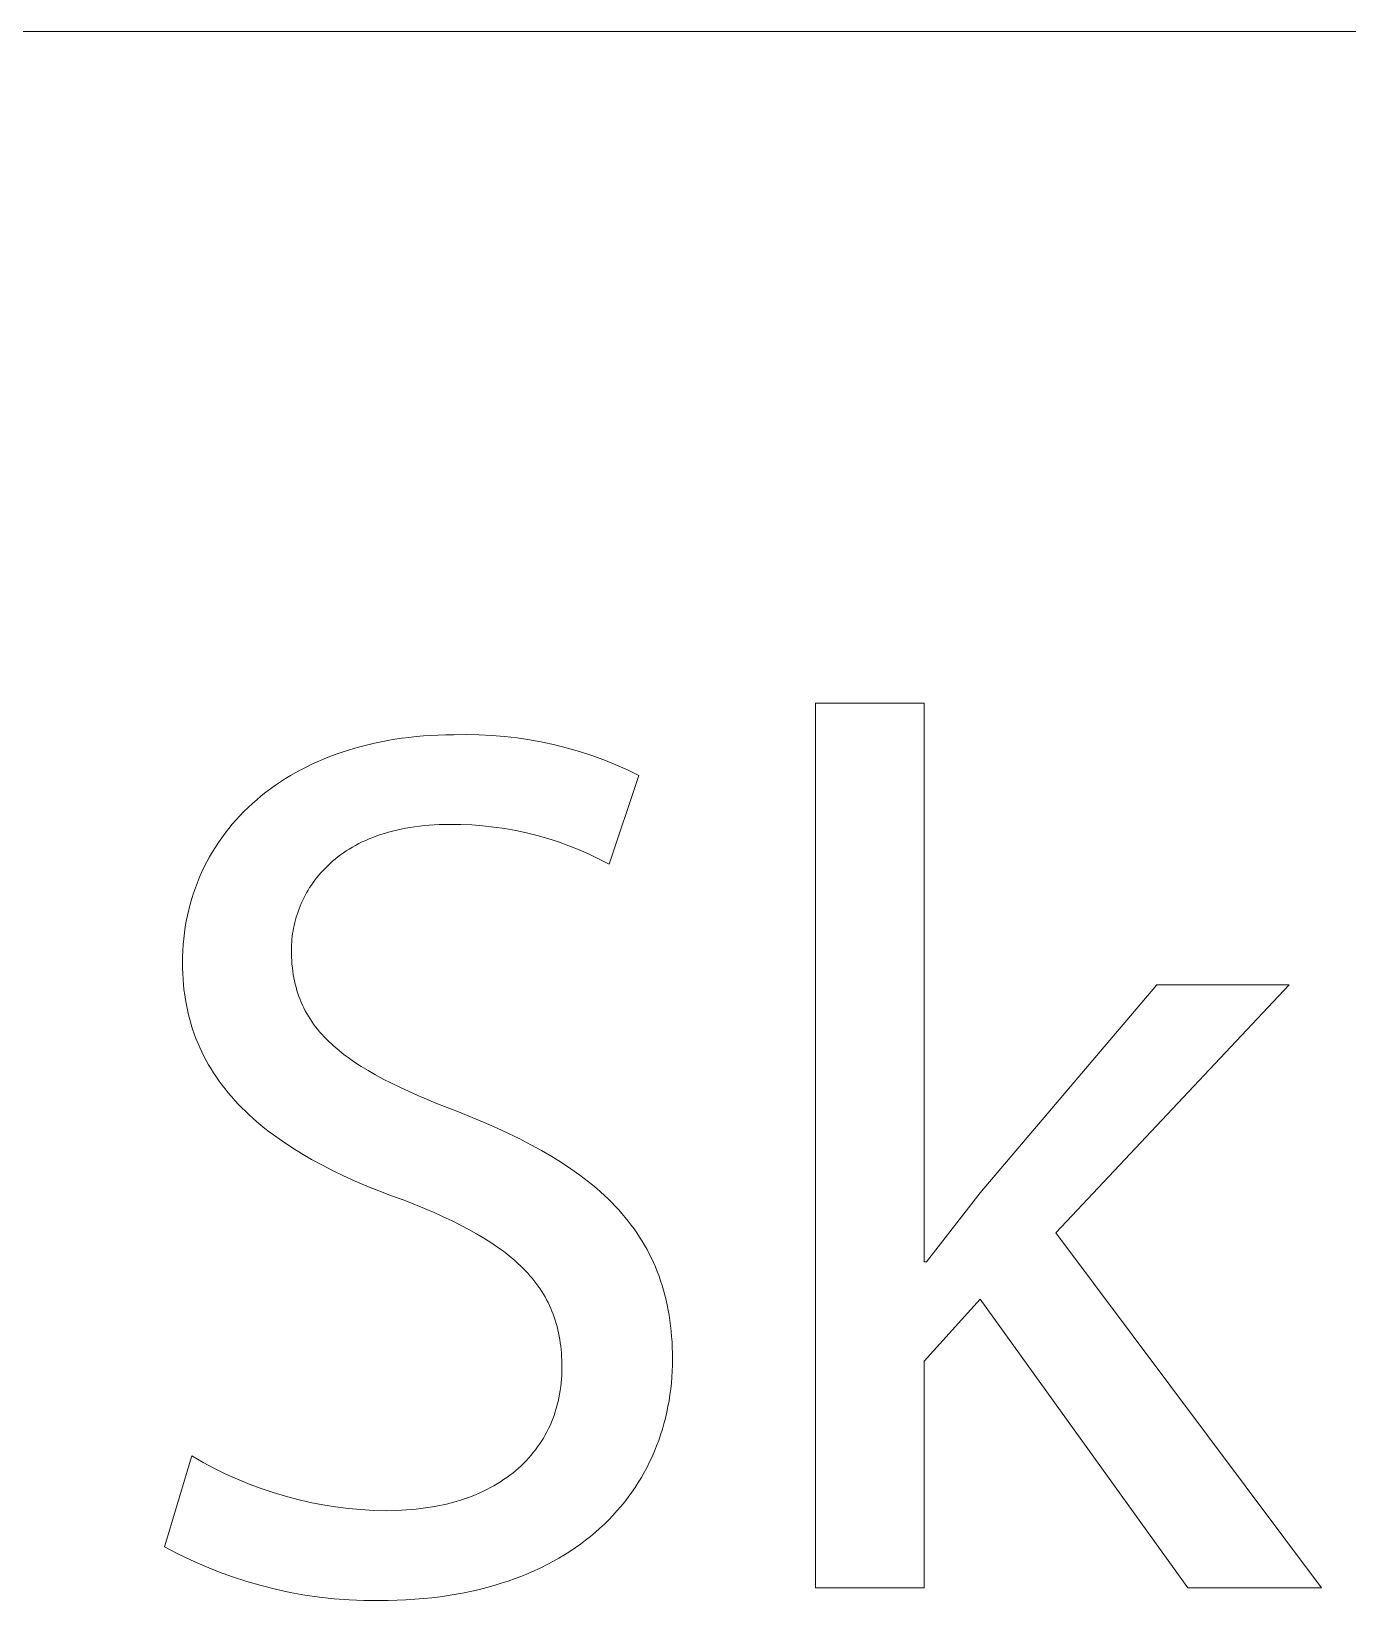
# Model space of a CAD drawing. Header units: millimetres. Extents: x 0 to 3480, y 0 to 2432.
# Drawn here: x 3190.74 to 3227.57, y 150.67 to 194.56 of the extents above; entities that cross this region are included whole.
import ezdxf

# ---------------------------------------------------------------- set-up
doc = ezdxf.new("R2010")
doc.units = ezdxf.units.MM
doc.header["$MEASUREMENT"] = 0
doc.layers.add('Domyślny', color=7, linetype='Continuous', true_color=0x000000)

msp = doc.modelspace()

# ---------------------------------------------------------------- linework, layer by layer
at = {"layer": 'Domyślny', "color": 18, "lineweight": 15, "true_color": 0x000000}
for p, q in [((2165.118, 194.556), (3480.374, 194.556)), ((3212.682, 151.029), (3212.682, 175.772)), ((3212.682, 175.772), (3215.719, 175.772)), ((3215.719, 175.772), (3215.719, 160.15)), ((3200.338, 174.651), (3200.526, 174.69)), ((3200.526, 174.69), (3200.717, 174.726)), ((3200.717, 174.726), (3200.91, 174.759)), ((3200.91, 174.759), (3201.107, 174.787)), ((3201.107, 174.787), (3201.305, 174.812)), ((3201.305, 174.812), (3201.506, 174.833)), ((3201.506, 174.833), (3201.71, 174.851)), ((3201.71, 174.851), (3201.915, 174.865)), ((3201.915, 174.865), (3202.124, 174.874)), ((3202.124, 174.874), (3202.334, 174.88)), ((3202.334, 174.88), (3202.547, 174.882)), ((3202.547, 174.882), (3202.905, 174.889)), ((3202.905, 174.889), (3203.263, 174.883)), ((3203.263, 174.883), (3203.621, 174.866)), ((3203.621, 174.866), (3203.978, 174.837)), ((3203.978, 174.837), (3204.333, 174.796)), ((3204.333, 174.796), (3204.687, 174.743)), ((3204.687, 174.743), (3205.04, 174.678)), ((3205.04, 174.678), (3205.389, 174.602)), ((3198.929, 174.211), (3199.095, 174.278)), ((3199.095, 174.278), (3199.264, 174.341)), ((3199.264, 174.341), (3199.436, 174.401)), ((3199.436, 174.401), (3199.611, 174.458)), ((3199.611, 174.458), (3199.789, 174.511)), ((3199.789, 174.511), (3199.969, 174.561)), ((3199.969, 174.561), (3200.152, 174.608)), ((3200.152, 174.608), (3200.338, 174.651)), ((3205.389, 174.602), (3205.736, 174.513)), ((3205.736, 174.513), (3206.08, 174.414)), ((3206.08, 174.414), (3206.421, 174.303)), ((3206.421, 174.303), (3206.757, 174.18)), ((3197.994, 173.746), (3198.142, 173.831)), ((3198.142, 173.831), (3198.294, 173.913)), ((3198.294, 173.913), (3198.448, 173.992)), ((3198.448, 173.992), (3198.605, 174.069)), ((3198.605, 174.069), (3198.766, 174.141)), ((3198.766, 174.141), (3198.929, 174.211)), ((3206.757, 174.18), (3207.089, 174.047)), ((3207.089, 174.047), (3207.417, 173.902)), ((3207.417, 173.902), (3207.739, 173.746)), ((3197.3, 173.276), (3197.432, 173.376)), ((3197.432, 173.376), (3197.568, 173.472)), ((3197.568, 173.472), (3197.707, 173.566)), ((3197.707, 173.566), (3197.849, 173.658)), ((3197.849, 173.658), (3197.994, 173.746)), ((3207.739, 173.746), (3206.905, 171.266)), ((3196.803, 172.85), (3196.923, 172.961)), ((3196.923, 172.961), (3197.045, 173.068)), ((3197.045, 173.068), (3197.171, 173.174)), ((3197.171, 173.174), (3197.3, 173.276)), ((3196.362, 172.383), (3196.467, 172.503)), ((3196.467, 172.503), (3196.576, 172.622)), ((3196.576, 172.622), (3196.688, 172.737)), ((3196.688, 172.737), (3196.803, 172.85)), ((3196.067, 172.006), (3196.162, 172.134)), ((3196.162, 172.134), (3196.26, 172.26)), ((3196.26, 172.26), (3196.362, 172.383)), ((3200.402, 172.055), (3200.297, 172.016)), ((3200.509, 172.092), (3200.402, 172.055)), ((3200.619, 172.128), (3200.509, 172.092)), ((3200.731, 172.161), (3200.619, 172.128)), ((3200.846, 172.192), (3200.731, 172.161)), ((3200.964, 172.221), (3200.846, 172.192)), ((3201.085, 172.247), (3200.964, 172.221)), ((3201.208, 172.272), (3201.085, 172.247)), ((3201.334, 172.294), (3201.208, 172.272)), ((3201.463, 172.313), (3201.334, 172.294)), ((3201.595, 172.33), (3201.463, 172.313)), ((3201.729, 172.345), (3201.595, 172.33)), ((3201.866, 172.357), (3201.729, 172.345)), ((3202.006, 172.367), (3201.866, 172.357)), ((3202.149, 172.373), (3202.006, 172.367)), ((3202.294, 172.377), (3202.149, 172.373)), ((3202.443, 172.379), (3202.294, 172.377)), ((3202.753, 172.376), (3202.443, 172.379)), ((3203.062, 172.363), (3202.753, 172.376)), ((3203.371, 172.339), (3203.062, 172.363)), ((3203.679, 172.305), (3203.371, 172.339)), ((3203.986, 172.261), (3203.679, 172.305)), ((3204.291, 172.206), (3203.986, 172.261)), ((3204.594, 172.142), (3204.291, 172.206)), ((3204.894, 172.067), (3204.594, 172.142)), ((3205.192, 171.982), (3204.894, 172.067)), ((3195.726, 171.472), (3195.806, 171.609)), ((3195.806, 171.609), (3195.889, 171.744)), ((3195.889, 171.744), (3195.976, 171.876)), ((3195.976, 171.876), (3196.067, 172.006)), ((3199.552, 171.636), (3199.47, 171.581)), ((3199.636, 171.689), (3199.552, 171.636)), ((3199.723, 171.741), (3199.636, 171.689)), ((3199.812, 171.791), (3199.723, 171.741)), ((3199.904, 171.84), (3199.812, 171.791)), ((3199.999, 171.887), (3199.904, 171.84)), ((3200.096, 171.931), (3199.999, 171.887)), ((3200.195, 171.975), (3200.096, 171.931)), ((3200.297, 172.016), (3200.195, 171.975)), ((3205.487, 171.887), (3205.192, 171.982)), ((3205.779, 171.782), (3205.487, 171.887)), ((3206.067, 171.667), (3205.779, 171.782)), ((3206.351, 171.543), (3206.067, 171.667)), ((3195.51, 171.049), (3195.578, 171.192)), ((3195.578, 171.192), (3195.65, 171.333)), ((3195.65, 171.333), (3195.726, 171.472)), ((3198.965, 171.159), (3198.902, 171.093)), ((3199.03, 171.223), (3198.965, 171.159)), ((3199.097, 171.286), (3199.03, 171.223)), ((3199.167, 171.348), (3199.097, 171.286)), ((3199.239, 171.408), (3199.167, 171.348)), ((3199.314, 171.467), (3199.239, 171.408)), ((3199.391, 171.525), (3199.314, 171.467)), ((3199.47, 171.581), (3199.391, 171.525)), ((3206.63, 171.409), (3206.351, 171.543)), ((3206.905, 171.266), (3206.63, 171.409)), ((3195.328, 170.607), (3195.385, 170.756)), ((3195.385, 170.756), (3195.445, 170.904)), ((3195.445, 170.904), (3195.51, 171.049)), ((3198.622, 170.752), (3198.573, 170.681)), ((3198.674, 170.822), (3198.622, 170.752)), ((3198.727, 170.891), (3198.674, 170.822)), ((3198.783, 170.96), (3198.727, 170.891)), ((3198.841, 171.027), (3198.783, 170.96)), ((3198.902, 171.093), (3198.841, 171.027)), ((3195.183, 170.148), (3195.227, 170.303)), ((3195.227, 170.303), (3195.276, 170.456)), ((3195.276, 170.456), (3195.328, 170.607)), ((3198.36, 170.316), (3198.324, 170.241)), ((3198.398, 170.39), (3198.36, 170.316)), ((3198.439, 170.464), (3198.398, 170.39)), ((3198.481, 170.537), (3198.439, 170.464)), ((3198.526, 170.61), (3198.481, 170.537)), ((3198.573, 170.681), (3198.526, 170.61)), ((3195.074, 169.673), (3195.106, 169.833)), ((3195.106, 169.833), (3195.142, 169.992)), ((3195.142, 169.992), (3195.183, 170.148)), ((3198.174, 169.862), (3198.15, 169.785)), ((3198.2, 169.938), (3198.174, 169.862)), ((3198.228, 170.015), (3198.2, 169.938)), ((3198.258, 170.091), (3198.228, 170.015)), ((3198.29, 170.166), (3198.258, 170.091)), ((3198.324, 170.241), (3198.29, 170.166)), ((3195.022, 169.348), (3195.046, 169.511)), ((3195.046, 169.511), (3195.074, 169.673)), ((3198.061, 169.4), (3198.049, 169.323)), ((3198.075, 169.477), (3198.061, 169.4)), ((3198.091, 169.554), (3198.075, 169.477)), ((3198.108, 169.631), (3198.091, 169.554)), ((3198.128, 169.708), (3198.108, 169.631)), ((3198.15, 169.785), (3198.128, 169.708)), ((3194.976, 168.848), (3194.987, 169.017)), ((3194.987, 169.017), (3195.003, 169.183)), ((3195.003, 169.183), (3195.022, 169.348)), ((3198.019, 169.018), (3198.017, 168.942)), ((3198.024, 169.094), (3198.019, 169.018)), ((3198.03, 169.17), (3198.024, 169.094)), ((3198.038, 169.247), (3198.03, 169.17)), ((3198.049, 169.323), (3198.038, 169.247)), ((3194.968, 168.508), (3194.97, 168.679)), ((3194.97, 168.679), (3194.976, 168.848)), ((3198.017, 168.942), (3198.016, 168.867)), ((3198.016, 168.867), (3198.017, 168.765)), ((3198.017, 168.765), (3198.02, 168.664)), ((3198.02, 168.664), (3198.025, 168.565)), ((3198.025, 168.565), (3198.032, 168.467)), ((3194.969, 168.354), (3194.968, 168.508)), ((3194.974, 168.202), (3194.969, 168.354)), ((3194.983, 168.052), (3194.974, 168.202)), ((3198.032, 168.467), (3198.042, 168.371)), ((3198.042, 168.371), (3198.054, 168.276)), ((3198.054, 168.276), (3198.067, 168.183)), ((3198.067, 168.183), (3198.083, 168.091)), ((3198.083, 168.091), (3198.101, 168.001)), ((3194.995, 167.904), (3194.983, 168.052)), ((3195.01, 167.758), (3194.995, 167.904)), ((3195.029, 167.613), (3195.01, 167.758)), ((3198.101, 168.001), (3198.122, 167.912)), ((3198.122, 167.912), (3198.144, 167.824)), ((3198.144, 167.824), (3198.169, 167.738)), ((3198.169, 167.738), (3198.195, 167.653)), ((3198.195, 167.653), (3198.224, 167.569)), ((3217.283, 162.073), (3222.232, 167.891)), ((3225.929, 167.891), (3219.404, 160.961)), ((3222.232, 167.891), (3225.929, 167.891)), ((3195.051, 167.471), (3195.029, 167.613)), ((3195.076, 167.33), (3195.051, 167.471)), ((3195.105, 167.191), (3195.076, 167.33)), ((3198.224, 167.569), (3198.256, 167.486)), ((3198.256, 167.486), (3198.289, 167.405)), ((3198.289, 167.405), (3198.325, 167.324)), ((3198.325, 167.324), (3198.363, 167.245)), ((3198.363, 167.245), (3198.403, 167.167)), ((3195.137, 167.054), (3195.105, 167.191)), ((3195.172, 166.918), (3195.137, 167.054)), ((3195.21, 166.785), (3195.172, 166.918)), ((3195.252, 166.653), (3195.21, 166.785)), ((3198.403, 167.167), (3198.445, 167.09)), ((3198.445, 167.09), (3198.49, 167.014)), ((3198.49, 167.014), (3198.537, 166.94)), ((3198.537, 166.94), (3198.586, 166.866)), ((3198.586, 166.866), (3198.638, 166.793)), ((3198.638, 166.793), (3198.692, 166.721)), ((3195.296, 166.523), (3195.252, 166.653)), ((3195.344, 166.394), (3195.296, 166.523)), ((3195.395, 166.268), (3195.344, 166.394)), ((3198.692, 166.721), (3198.748, 166.65)), ((3198.748, 166.65), (3198.806, 166.58)), ((3198.806, 166.58), (3198.867, 166.51)), ((3198.867, 166.51), (3198.93, 166.442)), ((3198.93, 166.442), (3198.996, 166.374)), ((3198.996, 166.374), (3199.064, 166.307)), ((3195.45, 166.142), (3195.395, 166.268)), ((3195.507, 166.019), (3195.45, 166.142)), ((3195.567, 165.897), (3195.507, 166.019)), ((3195.631, 165.777), (3195.567, 165.897)), ((3199.064, 166.307), (3199.134, 166.241)), ((3199.134, 166.241), (3199.207, 166.175)), ((3199.207, 166.175), (3199.282, 166.11)), ((3199.282, 166.11), (3199.359, 166.046)), ((3199.359, 166.046), (3199.439, 165.983)), ((3199.439, 165.983), (3199.521, 165.92)), ((3199.521, 165.92), (3199.606, 165.857)), ((3195.697, 165.659), (3195.631, 165.777)), ((3195.767, 165.542), (3195.697, 165.659)), ((3195.839, 165.427), (3195.767, 165.542)), ((3199.606, 165.857), (3199.782, 165.734)), ((3199.782, 165.734), (3199.969, 165.612)), ((3199.969, 165.612), (3200.165, 165.493)), ((3200.165, 165.493), (3200.371, 165.374)), ((3195.915, 165.313), (3195.839, 165.427)), ((3195.993, 165.201), (3195.915, 165.313)), ((3196.075, 165.09), (3195.993, 165.201)), ((3196.159, 164.981), (3196.075, 165.09)), ((3200.371, 165.374), (3200.587, 165.257)), ((3200.587, 165.257), (3200.814, 165.141)), ((3200.814, 165.141), (3201.05, 165.026)), ((3201.05, 165.026), (3201.554, 164.796)), ((3196.247, 164.873), (3196.159, 164.981)), ((3196.337, 164.767), (3196.247, 164.873)), ((3196.43, 164.662), (3196.337, 164.767)), ((3196.526, 164.559), (3196.43, 164.662)), ((3201.554, 164.796), (3202.099, 164.567)), ((3202.099, 164.567), (3202.686, 164.336)), ((3196.625, 164.457), (3196.526, 164.559)), ((3196.727, 164.357), (3196.625, 164.457)), ((3196.831, 164.258), (3196.727, 164.357)), ((3196.938, 164.161), (3196.831, 164.258)), ((3197.048, 164.064), (3196.938, 164.161)), ((3202.686, 164.336), (3203.409, 164.042)), ((3197.161, 163.97), (3197.048, 164.064)), ((3197.276, 163.876), (3197.161, 163.97)), ((3197.394, 163.784), (3197.276, 163.876)), ((3197.515, 163.693), (3197.394, 163.784)), ((3197.765, 163.516), (3197.515, 163.693)), ((3203.409, 164.042), (3203.753, 163.891)), ((3203.753, 163.891), (3204.085, 163.738)), ((3204.085, 163.738), (3204.406, 163.582)), ((3198.025, 163.343), (3197.765, 163.516)), ((3198.295, 163.175), (3198.025, 163.343)), ((3204.406, 163.582), (3204.715, 163.422)), ((3204.715, 163.422), (3205.013, 163.259)), ((3205.013, 163.259), (3205.3, 163.092)), ((3198.576, 163.012), (3198.295, 163.175)), ((3198.867, 162.854), (3198.576, 163.012)), ((3199.167, 162.7), (3198.867, 162.854)), ((3205.3, 163.092), (3205.574, 162.921)), ((3205.574, 162.921), (3205.837, 162.746)), ((3199.477, 162.551), (3199.167, 162.7)), ((3199.797, 162.406), (3199.477, 162.551)), ((3200.126, 162.266), (3199.797, 162.406)), ((3205.837, 162.746), (3206.089, 162.567)), ((3206.089, 162.567), (3206.21, 162.476)), ((3206.21, 162.476), (3206.329, 162.383)), ((3206.329, 162.383), (3206.445, 162.29)), ((3200.464, 162.129), (3200.126, 162.266)), ((3200.812, 161.996), (3200.464, 162.129)), ((3201.168, 161.867), (3200.812, 161.996)), ((3206.445, 162.29), (3206.557, 162.195)), ((3206.557, 162.195), (3206.667, 162.099)), ((3206.667, 162.099), (3206.774, 162.002)), ((3206.774, 162.002), (3206.878, 161.903)), ((3215.788, 160.15), (3217.283, 162.073)), ((3201.739, 161.638), (3201.168, 161.867)), ((3202.008, 161.523), (3201.739, 161.638)), ((3202.266, 161.407), (3202.008, 161.523)), ((3206.878, 161.903), (3206.979, 161.803)), ((3206.979, 161.803), (3207.078, 161.702)), ((3207.078, 161.702), (3207.173, 161.599)), ((3207.173, 161.599), (3207.265, 161.495)), ((3207.265, 161.495), (3207.355, 161.39)), ((3202.514, 161.29), (3202.266, 161.407)), ((3202.75, 161.172), (3202.514, 161.29)), ((3202.977, 161.053), (3202.75, 161.172)), ((3207.355, 161.39), (3207.441, 161.283)), ((3207.441, 161.283), (3207.525, 161.174)), ((3207.525, 161.174), (3207.606, 161.064)), ((3207.606, 161.064), (3207.684, 160.953)), ((3203.193, 160.932), (3202.977, 161.053)), ((3203.399, 160.81), (3203.193, 160.932)), ((3203.594, 160.686), (3203.399, 160.81)), ((3203.78, 160.56), (3203.594, 160.686)), ((3207.684, 160.953), (3207.758, 160.84)), ((3207.758, 160.84), (3207.83, 160.725)), ((3207.83, 160.725), (3207.899, 160.609)), ((3219.404, 160.961), (3226.833, 151.029)), ((3203.956, 160.432), (3203.78, 160.56)), ((3204.04, 160.367), (3203.956, 160.432)), ((3204.122, 160.302), (3204.04, 160.367)), ((3204.201, 160.236), (3204.122, 160.302)), ((3204.278, 160.17), (3204.201, 160.236)), ((3207.899, 160.609), (3207.966, 160.491)), ((3207.966, 160.491), (3208.029, 160.372)), ((3208.029, 160.372), (3208.089, 160.25)), ((3208.089, 160.25), (3208.146, 160.127)), ((3204.353, 160.102), (3204.278, 160.17)), ((3204.425, 160.035), (3204.353, 160.102)), ((3204.495, 159.966), (3204.425, 160.035)), ((3204.562, 159.897), (3204.495, 159.966)), ((3204.628, 159.827), (3204.562, 159.897)), ((3204.691, 159.756), (3204.628, 159.827)), ((3204.751, 159.685), (3204.691, 159.756)), ((3208.146, 160.127), (3208.201, 160.003)), ((3208.201, 160.003), (3208.252, 159.876)), ((3208.252, 159.876), (3208.301, 159.748)), ((3208.301, 159.748), (3208.346, 159.618)), ((3215.719, 160.15), (3215.788, 160.15)), ((3204.81, 159.613), (3204.751, 159.685)), ((3204.866, 159.54), (3204.81, 159.613)), ((3204.92, 159.466), (3204.866, 159.54)), ((3204.971, 159.392), (3204.92, 159.466)), ((3205.021, 159.316), (3204.971, 159.392)), ((3205.068, 159.24), (3205.021, 159.316)), ((3208.346, 159.618), (3208.389, 159.486)), ((3208.389, 159.486), (3208.429, 159.352)), ((3208.429, 159.352), (3208.466, 159.216)), ((3205.113, 159.163), (3205.068, 159.24)), ((3205.156, 159.084), (3205.113, 159.163)), ((3205.197, 159.005), (3205.156, 159.084)), ((3205.235, 158.925), (3205.197, 159.005)), ((3205.272, 158.844), (3205.235, 158.925)), ((3208.466, 159.216), (3208.5, 159.078)), ((3208.5, 159.078), (3208.531, 158.939)), ((3208.531, 158.939), (3208.559, 158.797)), ((3217.283, 159.106), (3215.719, 157.368)), ((3223.101, 151.029), (3217.283, 159.106)), ((3205.306, 158.762), (3205.272, 158.844)), ((3205.339, 158.679), (3205.306, 158.762)), ((3205.369, 158.595), (3205.339, 158.679)), ((3205.397, 158.51), (3205.369, 158.595)), ((3205.423, 158.424), (3205.397, 158.51)), ((3205.447, 158.337), (3205.423, 158.424)), ((3208.559, 158.797), (3208.584, 158.653)), ((3208.584, 158.653), (3208.606, 158.508)), ((3208.606, 158.508), (3208.625, 158.36)), ((3205.469, 158.248), (3205.447, 158.337)), ((3205.489, 158.159), (3205.469, 158.248)), ((3205.508, 158.068), (3205.489, 158.159)), ((3205.524, 157.976), (3205.508, 158.068)), ((3208.625, 158.36), (3208.641, 158.21)), ((3208.641, 158.21), (3208.654, 158.058)), ((3208.654, 158.058), (3208.665, 157.904)), ((3205.538, 157.883), (3205.524, 157.976)), ((3205.55, 157.789), (3205.538, 157.883)), ((3205.56, 157.693), (3205.55, 157.789)), ((3205.569, 157.597), (3205.56, 157.693)), ((3205.575, 157.499), (3205.569, 157.597)), ((3208.665, 157.904), (3208.672, 157.748)), ((3208.672, 157.748), (3208.677, 157.589)), ((3208.677, 157.589), (3208.678, 157.428)), ((3205.58, 157.399), (3205.575, 157.499)), ((3205.583, 157.299), (3205.58, 157.399)), ((3205.582, 157.086), (3205.584, 157.197)), ((3205.584, 157.197), (3205.583, 157.299)), ((3208.676, 157.259), (3208.67, 157.091)), ((3208.678, 157.428), (3208.676, 157.259)), ((3215.719, 157.368), (3215.719, 151.029)), ((3205.551, 156.656), (3205.562, 156.762)), ((3205.562, 156.762), (3205.572, 156.869)), ((3205.572, 156.869), (3205.578, 156.977)), ((3205.578, 156.977), (3205.582, 157.086)), ((3208.647, 156.757), (3208.629, 156.591)), ((3208.66, 156.923), (3208.647, 156.757)), ((3208.67, 157.091), (3208.66, 156.923)), ((3205.452, 156.144), (3205.477, 156.244)), ((3205.477, 156.244), (3205.499, 156.345)), ((3205.499, 156.345), (3205.519, 156.448)), ((3205.519, 156.448), (3205.536, 156.551)), ((3205.536, 156.551), (3205.551, 156.656)), ((3208.582, 156.262), (3208.552, 156.1)), ((3208.607, 156.426), (3208.582, 156.262)), ((3208.629, 156.591), (3208.607, 156.426)), ((3205.328, 155.758), (3205.363, 155.853)), ((3205.363, 155.853), (3205.395, 155.949)), ((3205.395, 155.949), (3205.425, 156.046)), ((3205.425, 156.046), (3205.452, 156.144)), ((3208.519, 155.938), (3208.481, 155.778)), ((3208.552, 156.1), (3208.519, 155.938)), ((3205.117, 155.305), (3205.164, 155.393)), ((3205.164, 155.393), (3205.209, 155.482)), ((3205.209, 155.482), (3205.251, 155.573)), ((3205.251, 155.573), (3205.291, 155.664)), ((3205.291, 155.664), (3205.328, 155.758)), ((3208.394, 155.462), (3208.345, 155.306)), ((3208.44, 155.619), (3208.394, 155.462)), ((3208.481, 155.778), (3208.44, 155.619)), ((3204.845, 154.889), (3204.904, 154.969)), ((3204.904, 154.969), (3204.961, 155.051)), ((3204.961, 155.051), (3205.015, 155.134)), ((3205.015, 155.134), (3205.067, 155.219)), ((3205.067, 155.219), (3205.117, 155.305)), ((3208.234, 154.998), (3208.173, 154.847)), ((3208.292, 155.151), (3208.234, 154.998)), ((3208.345, 155.306), (3208.292, 155.151)), ((3194.469, 152.178), (3195.234, 154.716)), ((3195.234, 154.716), (3195.543, 154.538)), ((3195.543, 154.538), (3195.859, 154.37)), ((3204.44, 154.441), (3204.514, 154.511)), ((3204.514, 154.511), (3204.584, 154.584)), ((3204.584, 154.584), (3204.653, 154.658)), ((3204.653, 154.658), (3204.719, 154.733)), ((3204.719, 154.733), (3204.783, 154.81)), ((3204.783, 154.81), (3204.845, 154.889)), ((3208.039, 154.549), (3207.965, 154.403)), ((3208.108, 154.697), (3208.039, 154.549)), ((3208.173, 154.847), (3208.108, 154.697)), ((3195.859, 154.37), (3196.179, 154.212)), ((3196.179, 154.212), (3196.505, 154.066)), ((3196.505, 154.066), (3196.835, 153.93)), ((3203.864, 153.996), (3203.953, 154.054)), ((3203.953, 154.054), (3204.04, 154.114)), ((3204.04, 154.114), (3204.125, 154.176)), ((3204.125, 154.176), (3204.207, 154.24)), ((3204.207, 154.24), (3204.287, 154.305)), ((3204.287, 154.305), (3204.365, 154.372)), ((3204.365, 154.372), (3204.44, 154.441)), ((3207.807, 154.117), (3207.721, 153.976)), ((3207.888, 154.259), (3207.807, 154.117)), ((3207.965, 154.403), (3207.888, 154.259)), ((3196.835, 153.93), (3197.169, 153.805)), ((3197.169, 153.805), (3197.508, 153.691)), ((3197.508, 153.691), (3197.85, 153.589)), ((3202.966, 153.556), (3203.074, 153.597)), ((3203.074, 153.597), (3203.181, 153.64)), ((3203.181, 153.64), (3203.285, 153.685)), ((3203.285, 153.685), (3203.387, 153.732)), ((3203.387, 153.732), (3203.487, 153.781)), ((3203.487, 153.781), (3203.584, 153.832)), ((3203.584, 153.832), (3203.68, 153.885)), ((3203.68, 153.885), (3203.773, 153.939)), ((3203.773, 153.939), (3203.864, 153.996)), ((3207.539, 153.701), (3207.441, 153.567)), ((3207.632, 153.838), (3207.539, 153.701)), ((3207.721, 153.976), (3207.632, 153.838)), ((3197.85, 153.589), (3198.195, 153.498)), ((3198.195, 153.498), (3198.543, 153.418)), ((3198.543, 153.418), (3198.894, 153.35)), ((3198.894, 153.35), (3199.246, 153.294)), ((3199.246, 153.294), (3199.601, 153.249)), ((3199.601, 153.249), (3199.956, 153.217)), ((3199.956, 153.217), (3200.313, 153.196)), ((3200.313, 153.196), (3200.67, 153.187)), ((3200.67, 153.187), (3200.956, 153.191)), ((3200.956, 153.191), (3201.096, 153.197)), ((3201.096, 153.197), (3201.235, 153.206)), ((3201.235, 153.206), (3201.371, 153.216)), ((3201.371, 153.216), (3201.506, 153.229)), ((3201.506, 153.229), (3201.639, 153.244)), ((3201.639, 153.244), (3201.769, 153.262)), ((3201.769, 153.262), (3201.898, 153.282)), ((3201.898, 153.282), (3202.025, 153.304)), ((3202.025, 153.304), (3202.149, 153.328)), ((3202.149, 153.328), (3202.272, 153.354)), ((3202.272, 153.354), (3202.393, 153.382)), ((3202.393, 153.382), (3202.512, 153.413)), ((3202.512, 153.413), (3202.628, 153.446)), ((3202.628, 153.446), (3202.743, 153.481)), ((3202.743, 153.481), (3202.855, 153.518)), ((3202.855, 153.518), (3202.966, 153.556)), ((3207.125, 153.178), (3207.012, 153.054)), ((3207.235, 153.306), (3207.125, 153.178)), ((3207.34, 153.435), (3207.235, 153.306)), ((3207.441, 153.567), (3207.34, 153.435)), ((3206.773, 152.811), (3206.647, 152.694)), ((3206.894, 152.931), (3206.773, 152.811)), ((3207.012, 153.054), (3206.894, 152.931)), ((3206.246, 152.358), (3206.104, 152.252)), ((3206.384, 152.467), (3206.246, 152.358)), ((3206.517, 152.579), (3206.384, 152.467)), ((3206.647, 152.694), (3206.517, 152.579)), ((3194.837, 151.984), (3194.469, 152.178)), ((3195.212, 151.802), (3194.837, 151.984)), ((3205.495, 151.856), (3205.333, 151.765)), ((3205.654, 151.95), (3205.495, 151.856)), ((3205.808, 152.048), (3205.654, 151.95)), ((3205.958, 152.148), (3205.808, 152.048)), ((3206.104, 152.252), (3205.958, 152.148)), ((3195.593, 151.633), (3195.212, 151.802)), ((3195.979, 151.477), (3195.593, 151.633)), ((3196.37, 151.335), (3195.979, 151.477)), ((3204.643, 151.432), (3204.46, 151.358)), ((3204.822, 151.51), (3204.643, 151.432)), ((3204.996, 151.592), (3204.822, 151.51)), ((3205.167, 151.677), (3204.996, 151.592)), ((3205.333, 151.765), (3205.167, 151.677)), ((3196.766, 151.206), (3196.37, 151.335)), ((3197.166, 151.09), (3196.766, 151.206)), ((3197.57, 150.989), (3197.166, 151.09)), ((3197.977, 150.901), (3197.57, 150.989)), ((3203.277, 150.985), (3203.065, 150.936)), ((3203.484, 151.038), (3203.277, 150.985)), ((3203.688, 151.095), (3203.484, 151.038)), ((3203.887, 151.155), (3203.688, 151.095)), ((3204.082, 151.219), (3203.887, 151.155)), ((3204.273, 151.286), (3204.082, 151.219)), ((3204.46, 151.358), (3204.273, 151.286)), ((3215.719, 151.029), (3212.682, 151.029)), ((3226.833, 151.029), (3223.101, 151.029)), ((3198.387, 150.827), (3197.977, 150.901)), ((3198.799, 150.768), (3198.387, 150.827)), ((3199.213, 150.722), (3198.799, 150.768)), ((3199.629, 150.691), (3199.213, 150.722)), ((3200.045, 150.674), (3199.629, 150.691)), ((3200.461, 150.672), (3200.045, 150.674)), ((3200.719, 150.674), (3200.461, 150.672)), ((3200.972, 150.681), (3200.719, 150.674)), ((3201.221, 150.692), (3200.972, 150.681)), ((3201.466, 150.708), (3201.221, 150.692)), ((3201.707, 150.728), (3201.466, 150.708)), ((3201.944, 150.752), (3201.707, 150.728)), ((3202.176, 150.781), (3201.944, 150.752)), ((3202.405, 150.814), (3202.176, 150.781)), ((3202.629, 150.851), (3202.405, 150.814)), ((3202.849, 150.891), (3202.629, 150.851)), ((3203.065, 150.936), (3202.849, 150.891))]:
    msp.add_line(p, q, dxfattribs=at)

doc.saveas('drawing.dxf')
